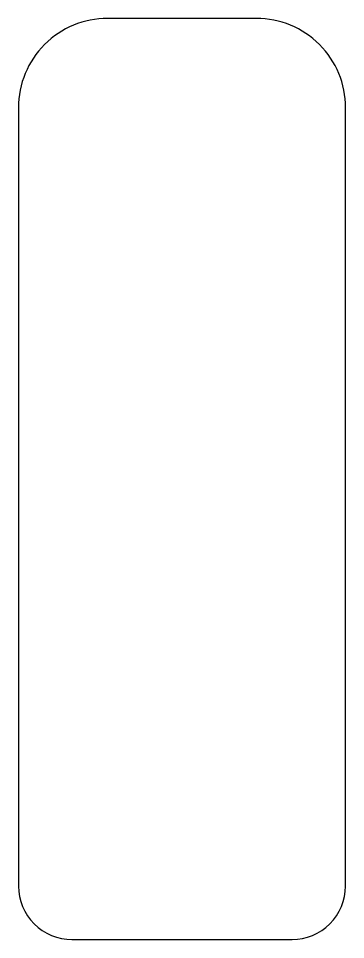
# Model space of a CAD drawing. Header units: millimetres. Extents: x 22 to 77, y 27 to 182.
import ezdxf

# ---------------------------------------------------------------- set-up
doc = ezdxf.new("R2010")
doc.units = ezdxf.units.MM

msp = doc.modelspace()

# ---------------------------------------------------------------- linework, layer by layer
msp.add_lwpolyline([(68.35, 27.3, 0.414214), (77.35, 36.3), (77.35, 167.3, 0.414214), (62.35, 182.3), (37.35, 182.3, 0.414214), (22.35, 167.3), (22.35, 36.3, 0.414214), (31.35, 27.3)], format="xyb", close=True)

doc.saveas('drawing.dxf')
